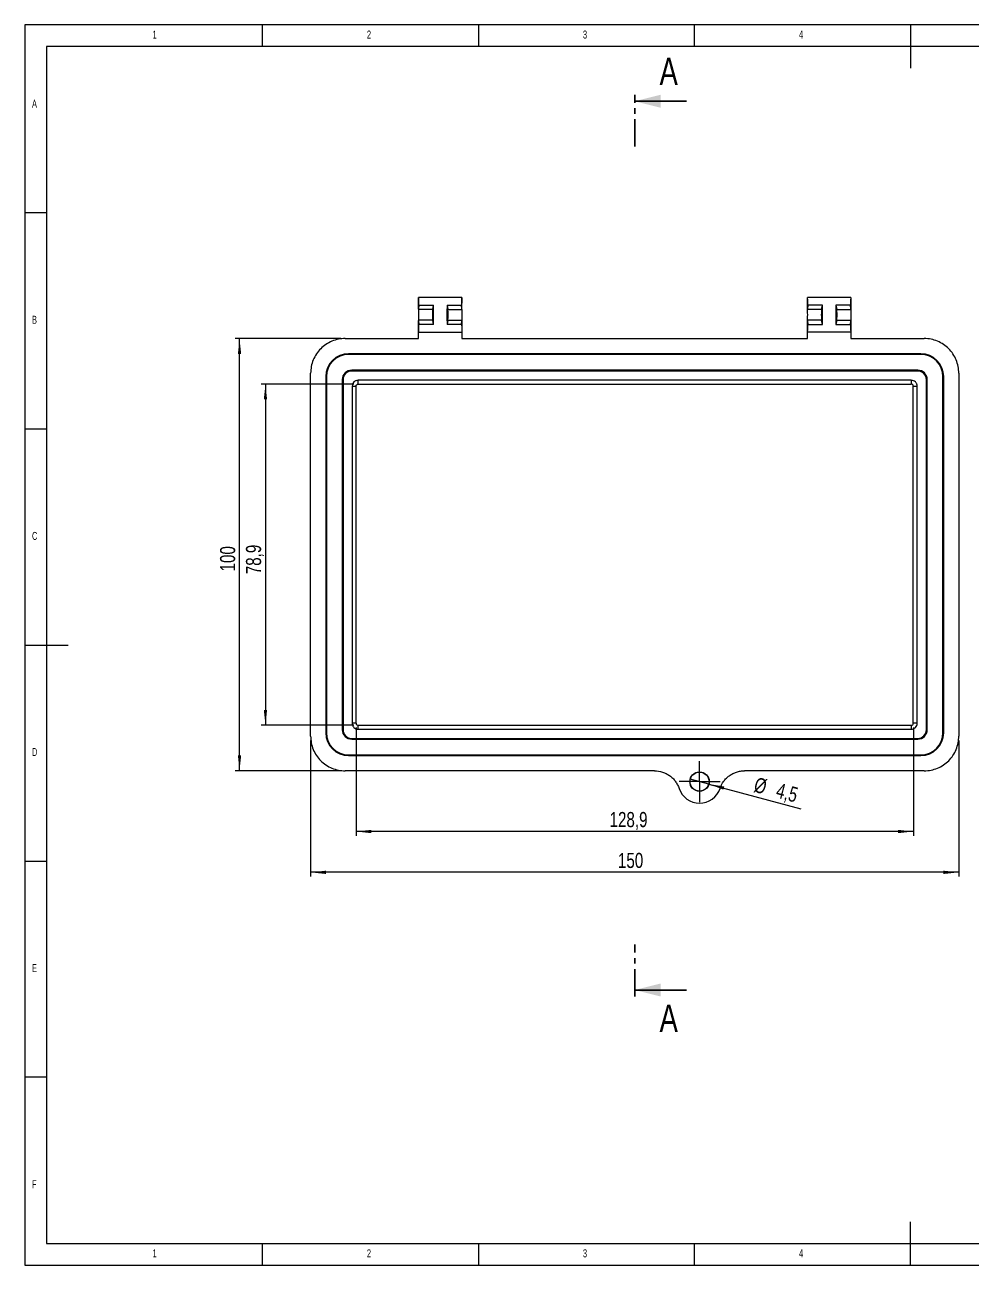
# Model space of a CAD drawing. Header units: millimetres. Extents: x 5 to 415, y 5 to 292.
# Drawn here: x 5 to 224.5, y 5 to 292 of the extents above; entities that cross this region are included whole.
import ezdxf

# ---------------------------------------------------------------- set-up
doc = ezdxf.new("R2010")
doc.units = ezdxf.units.MM
doc.linetypes.add('CENTER', pattern=[10.16, 6.35, -1.27, 1.27, -1.27])
doc.layers.add('LAYER_1', color=179, linetype='Continuous', lineweight=25)
doc.styles.add('SLDTEXTSTYLE1', font='TXT', dxfattribs={"width": 0.605})
doc.styles.add('SLDTEXTSTYLE3', font='TXT', dxfattribs={"width": 0.75})
doc.dimstyles.new('SLDDIMSTYLE0', dxfattribs={"dimtxt": 3.5, "dimasz": 3.556, "dimexe": 0, "dimexo": 0.0625, "dimgap": 0.875, "dimtad": 1, "dimrnd": 1e-09, "dimzin": 12, "dimdsep": 46, "dimtxsty": 'SLDTEXTSTYLE3', "dimsah": 1, "dimcen": 0.09, "dimadec": 0, "dimazin": 3, "dimtfac": 1, "dimtofl": 0, "dimtmove": 0, "dimatfit": 3, "dimfxl": 1, "dimfrac": 2, "dimtolj": 1, "dimtzin": 12, "dimarcsym": 0})
doc.dimstyles.new('SLDDIMSTYLE1', dxfattribs={"dimtxt": 3.5, "dimasz": 3.556, "dimexe": 0, "dimexo": 0.0625, "dimgap": 0.875, "dimtad": 1, "dimdec": 1, "dimrnd": 1e-09, "dimzin": 12, "dimdsep": 46, "dimtxsty": 'SLDTEXTSTYLE3', "dimsah": 1, "dimcen": 0.09, "dimadec": 0, "dimazin": 3, "dimtfac": 1, "dimtdec": 1, "dimtofl": 0, "dimtmove": 0, "dimatfit": 3, "dimfxl": 1, "dimfrac": 2, "dimtolj": 1, "dimtzin": 12, "dimarcsym": 0})
doc.dimstyles.new('SLDDIMSTYLE2', dxfattribs={"dimtxt": 3.5, "dimasz": 3.556, "dimexe": 0, "dimexo": 0.0625, "dimgap": 0.875, "dimtad": 1, "dimrnd": 1e-09, "dimzin": 12, "dimdsep": 46, "dimtxsty": 'SLDTEXTSTYLE3', "dimblk1": 'NONE', "dimsah": 1, "dimcen": 0, "dimadec": 0, "dimazin": 3, "dimtfac": 1, "dimtmove": 0, "dimatfit": 3, "dimldrblk": 'NONE', "dimfxl": 1, "dimfrac": 2, "dimtolj": 1, "dimtzin": 12, "dimarcsym": 0})

# ---------------------------------------------------------------- blocks, each defined once
blk = doc.blocks.new('_D')
at = {"layer": 'LAYER_1'}
for p, q in [((71.14, 126.39), (71.14, 94.9)), ((221.14, 126.39), (221.14, 94.9)), ((221.14, 95.9), (71.14, 95.9))]:
    blk.add_line(p, q, dxfattribs=at)
for points in [[(71.14, 95.9), (74.7, 95.52), (74.7, 96.28)], [(221.14, 95.9), (217.59, 96.28), (217.59, 95.52)]]:
    blk.add_solid(points, dxfattribs=at)
at = {"layer": 'LAYER_1', "insert": (142.26, 100.41), "char_height": 3.5, "attachment_point": 1, "style": 'SLDTEXTSTYLE3'}
blk.add_mtext('150', dxfattribs=at)
blk = doc.blocks.new('_D_1')
at = {"layer": 'LAYER_1'}
for p, q in [((78.13, 219.4), (53.69, 219.4)), ((54.69, 119.4), (54.69, 219.4)), ((78.13, 119.4), (53.69, 119.4))]:
    blk.add_line(p, q, dxfattribs=at)
for points in [[(54.69, 219.4), (54.31, 215.84), (55.07, 215.84)], [(54.69, 119.4), (55.07, 122.95), (54.31, 122.95)]]:
    blk.add_solid(points, dxfattribs=at)
at = {"layer": 'LAYER_1', "insert": (50.18, 165.52), "char_height": 3.5, "attachment_point": 1, "rotation": 90, "style": 'SLDTEXTSTYLE3'}
blk.add_mtext('100', dxfattribs=at)
blk = doc.blocks.new('_D_2')
at = {"layer": 'LAYER_1'}
for p, q in [((81.67, 129.39), (81.67, 104.35)), ((210.62, 129.39), (210.62, 104.35)), ((210.62, 105.35), (81.67, 105.35))]:
    blk.add_line(p, q, dxfattribs=at)
for points in [[(81.67, 105.35), (85.23, 104.96), (85.23, 105.73)], [(210.62, 105.35), (207.06, 105.73), (207.06, 104.96)]]:
    blk.add_solid(points, dxfattribs=at)
at = {"layer": 'LAYER_1', "insert": (140.32, 109.86), "char_height": 3.5, "attachment_point": 1, "style": 'SLDTEXTSTYLE3'}
blk.add_mtext('128,9', dxfattribs=at)
blk = doc.blocks.new('_D_3')
at = {"layer": 'LAYER_1'}
for p, q in [((81.14, 208.87), (59.69, 208.87)), ((60.69, 208.87), (60.69, 129.92)), ((81.14, 129.92), (59.69, 129.92))]:
    blk.add_line(p, q, dxfattribs=at)
for points in [[(60.69, 208.87), (60.31, 205.31), (61.07, 205.31)], [(60.69, 129.92), (61.07, 133.48), (60.31, 133.48)]]:
    blk.add_solid(points, dxfattribs=at)
at = {"layer": 'LAYER_1', "insert": (56.18, 164.87), "char_height": 3.5, "attachment_point": 1, "rotation": 90, "style": 'SLDTEXTSTYLE3'}
blk.add_mtext('78,9', dxfattribs=at)
blk = doc.blocks.new('_D_4')
at = {"layer": 'LAYER_1'}
for q in [(158.97, 117.48), (184.57, 110.62)]:
    blk.add_line((163.32, 116.31), q, dxfattribs=at)
blk.add_solid([(163.32, 116.31), (166.65, 115.03), (166.85, 115.76)], dxfattribs=at)
at = {"layer": 'LAYER_1', "char_height": 3.5, "attachment_point": 1, "rotation": 345, "style": 'SLDTEXTSTYLE3'}
for s, insert in [('%%c', (174.38, 117.99)), ('4,5', (179.5, 116.67))]:
    blk.add_mtext(s, dxfattribs=dict(at, insert=insert))
blk = doc.blocks.new('_None')
blk = doc.blocks.new('SW_CENTERMARKSYMBOL_0')
at = {"layer": 'LAYER_1', "color": 0}
for p, q in [((0, 2.5), (0, 4.75)), ((-2.5, 0), (-4.75, 0)), ((0, 0), (-2.5, 0)), ((0, 0), (0, 2.5)), ((0, 0), (0, -2.5)), ((0, 0), (2.5, 0)), ((2.5, 0), (4.75, 0)), ((0, -2.5), (0, -4.75))]:
    blk.add_line(p, q, dxfattribs=at)

msp = doc.modelspace()

# ---------------------------------------------------------------- linework, layer by layer
at = {"color": 7, "linetype": 'CENTER', "lineweight": 35}
for p, q in [((146.144, 263.807), (146.144, 275.807)), ((146.144, 67.173), (146.144, 79.179))]:
    msp.add_line(p, q, dxfattribs=at)
at = {"color": 7, "linetype": 'Continuous', "lineweight": 35}
for p, q in [((158.144, 274.307), (146.144, 274.307)), ((158.144, 68.673), (146.144, 68.673))]:
    msp.add_line(p, q, dxfattribs=at)
at = {"color": 7, "linetype": 'Continuous', "lineweight": 25}
for p, q in [((106.144, 228.897), (96.144, 228.897)), ((96.144, 226.242), (96.144, 228.897)), ((96.202, 227.131), (96.144, 226.242)), ((96.202, 227.131), (99.567, 227.131)), ((99.394, 226.242), (99.567, 227.131)), ((102.72, 227.131), (102.894, 226.242)), ((102.72, 227.131), (106.086, 227.131)), ((106.144, 226.242), (106.086, 227.131)), ((106.144, 226.242), (106.144, 228.897)), ((196.144, 228.897), (186.144, 228.897)), ((186.144, 226.242), (186.144, 228.897)), ((186.202, 227.131), (186.144, 226.242)), ((189.567, 227.131), (186.202, 227.131)), ((189.394, 226.242), (189.567, 227.131)), ((192.72, 227.131), (192.894, 226.242)), ((196.086, 227.131), (192.72, 227.131)), ((196.144, 226.242), (196.086, 227.131)), ((196.144, 228.897), (196.144, 226.242)), ((96.144, 226.242), (96.149, 226.152)), ((99.376, 226.152), (96.149, 226.152)), ((99.376, 226.152), (99.394, 226.242)), ((99.411, 226.152), (99.394, 226.242)), ((102.876, 226.152), (102.894, 226.242)), ((102.911, 226.152), (102.894, 226.242)), ((102.911, 226.152), (106.138, 226.152)), ((106.138, 226.152), (106.144, 226.242)), ((186.144, 226.242), (186.149, 226.152)), ((189.376, 226.152), (186.149, 226.152)), ((189.376, 226.152), (189.394, 226.242)), ((189.411, 226.152), (189.394, 226.242)), ((192.876, 226.152), (192.894, 226.242)), ((192.911, 226.152), (192.894, 226.242)), ((192.911, 226.152), (196.138, 226.152)), ((196.138, 226.152), (196.144, 226.242)), ((96.149, 223.641), (96.144, 223.551)), ((96.144, 223.551), (96.202, 222.662)), ((96.144, 220.897), (96.144, 223.551)), ((99.376, 223.641), (96.149, 223.641)), ((99.567, 222.662), (96.202, 222.662)), ((99.394, 223.551), (99.376, 223.641)), ((99.394, 223.551), (99.411, 223.641)), ((99.567, 222.662), (99.394, 223.551)), ((102.894, 223.551), (102.72, 222.662)), ((106.086, 222.662), (102.72, 222.662)), ((102.894, 223.551), (102.876, 223.641)), ((102.911, 223.641), (102.894, 223.551)), ((102.911, 223.641), (106.138, 223.641)), ((106.086, 222.662), (106.144, 223.551)), ((106.144, 223.551), (106.138, 223.641)), ((106.144, 223.551), (106.144, 220.897)), ((186.149, 223.641), (186.144, 223.551)), ((186.144, 223.551), (186.202, 222.662)), ((186.144, 220.897), (186.144, 223.551)), ((189.376, 223.641), (186.149, 223.641)), ((186.202, 222.662), (189.567, 222.662)), ((189.394, 223.551), (189.376, 223.641)), ((189.394, 223.551), (189.411, 223.641)), ((189.567, 222.662), (189.394, 223.551)), ((192.894, 223.551), (192.72, 222.662)), ((192.72, 222.662), (196.086, 222.662)), ((192.894, 223.551), (192.876, 223.641)), ((192.911, 223.641), (192.894, 223.551)), ((192.911, 223.641), (196.138, 223.641)), ((196.086, 222.662), (196.144, 223.551)), ((196.144, 223.551), (196.138, 223.641)), ((196.144, 223.551), (196.144, 220.897)), ((79.133, 219.397), (96.144, 219.397)), ((96.144, 220.897), (106.144, 220.897)), ((96.144, 219.397), (96.144, 220.897)), ((106.144, 220.897), (106.144, 219.397)), ((106.144, 219.397), (186.144, 219.397)), ((196.144, 220.897), (186.144, 220.897)), ((186.144, 219.397), (186.144, 220.897)), ((196.144, 220.897), (196.144, 219.397)), ((196.144, 219.397), (213.155, 219.397)), ((212.344, 215.897), (79.944, 215.897)), ((79.944, 215.713), (79.944, 215.897)), ((212.344, 215.713), (79.944, 215.713)), ((212.344, 215.713), (212.344, 215.897)), ((71.144, 127.386), (71.144, 211.408)), ((74.644, 210.597), (74.644, 128.197)), ((74.827, 210.597), (74.644, 210.597)), ((74.827, 210.597), (74.827, 128.197)), ((78.46, 209.897), (78.46, 128.897)), ((78.46, 209.897), (78.644, 209.897)), ((78.644, 209.897), (78.644, 128.897)), ((80.644, 212.08), (80.644, 211.897)), ((211.644, 212.08), (80.644, 212.08)), ((211.644, 211.897), (80.644, 211.897)), ((82.138, 208.868), (82.138, 209.759)), ((210.149, 209.759), (82.138, 209.759)), ((210.149, 209.759), (210.149, 208.868)), ((211.644, 212.08), (211.644, 211.897)), ((213.827, 209.897), (213.644, 209.897)), ((213.644, 128.897), (213.644, 209.897)), ((213.827, 128.897), (213.827, 209.897)), ((217.46, 210.597), (217.644, 210.597)), ((217.46, 128.197), (217.46, 210.597)), ((217.644, 128.197), (217.644, 210.597)), ((221.144, 211.408), (221.144, 127.386)), ((80.781, 208.402), (81.672, 208.402)), ((80.781, 208.402), (80.781, 130.391)), ((81.672, 130.391), (81.672, 208.402)), ((82.138, 208.868), (210.149, 208.868)), ((210.615, 208.402), (211.506, 208.402)), ((210.615, 130.391), (210.615, 208.402)), ((211.506, 130.391), (211.506, 208.402)), ((81.672, 130.391), (80.781, 130.391)), ((82.138, 129.925), (210.149, 129.925)), ((82.138, 129.034), (82.138, 129.925)), ((210.149, 129.925), (210.149, 129.034)), ((211.506, 130.391), (210.615, 130.391)), ((74.827, 128.197), (74.644, 128.197)), ((78.46, 128.897), (78.644, 128.897)), ((80.644, 126.897), (211.644, 126.897)), ((80.644, 126.713), (80.644, 126.897)), ((80.644, 126.713), (211.644, 126.713)), ((82.138, 129.034), (210.149, 129.034)), ((211.644, 126.713), (211.644, 126.897)), ((213.827, 128.897), (213.644, 128.897)), ((217.46, 128.197), (217.644, 128.197)), ((79.944, 123.08), (79.944, 122.897)), ((79.944, 123.08), (212.344, 123.08)), ((79.944, 122.897), (212.344, 122.897)), ((212.344, 123.08), (212.344, 122.897)), ((150.721, 119.397), (79.133, 119.397)), ((213.155, 119.397), (171.566, 119.397))]:
    msp.add_line(p, q, dxfattribs=at)
for radius in [2.25, 2.198]:
    msp.add_circle((161.144, 116.897), radius, dxfattribs=at)
for centre, radius, start, end in [((79.944, 210.597), 5.3, 90, 180), ((79.944, 210.597), 5.117, 90, 180), ((212.344, 210.597), 5.3, 0, 90), ((212.344, 210.597), 5.117, 0, 90), ((80.644, 209.897), 2.183, 90, 180), ((80.644, 209.897), 2, 90, 180), ((211.644, 209.897), 2.183, 0, 90), ((211.644, 209.897), 2, 0, 90), ((79.944, 128.197), 5.3, 180, 270), ((79.944, 128.197), 5.117, 180, 270), ((80.644, 128.897), 2.183, 180, 270), ((80.644, 128.897), 2, 180, 270), ((211.644, 128.897), 2, 270, 0), ((211.644, 128.897), 2.183, 270, 0), ((212.344, 128.197), 5.3, 270, 0), ((212.344, 128.197), 5.117, 270, 0), ((161.144, 116.897), 5, 198.52218, 341.47782)]:
    msp.add_arc(centre, radius, start, end, dxfattribs=at)
for centre, major_axis, ratio, start_param, end_param in [((96.144, 224.897), (0, 4), 0.0174551, 5.3052001, 6.2831853), ((99.394, 224.897), (0, 4), 0.0524078, 4.1195779, 5.3052001), ((102.894, 224.897), (0, 4), 0.0524078, 0.9779852, 2.1636074), ((106.144, 224.897), (0, 4), 0.0174551, 0, 0.9779852), ((186.144, 224.897), (0, 4), 0.0174551, 5.3052001, 6.2831853), ((189.394, 224.897), (0, 4), 0.0524078, 4.1195779, 5.3052001), ((192.894, 224.897), (0, 4), 0.0524078, 0.9779852, 2.1636074), ((196.144, 224.897), (0, 4), 0.0174551, 0, 0.9779852), ((96.144, 224.897), (0, 1.3), 0.0174551, 3.403392, 6.0213859), ((99.394, 224.897), (0, 1.3), 0.0524078, 0.2617994, 2.8797933), ((99.394, 224.897), (0, 1.3), 0.0524078, 3.403392, 6.0213859), ((102.894, 224.897), (0, 1.3), 0.0524078, 0.2617994, 2.8797933), ((102.894, 224.897), (0, 1.3), 0.0524078, 3.403392, 6.0213859), ((106.144, 224.897), (0, 1.3), 0.0174551, 0.2617994, 2.8797933), ((186.144, 224.897), (0, 1.3), 0.0174551, 3.403392, 6.0213859), ((189.394, 224.897), (0, 1.3), 0.0524078, 0.2617994, 2.8797933), ((189.394, 224.897), (0, 1.3), 0.0524078, 3.403392, 6.0213859), ((192.894, 224.897), (0, 1.3), 0.0524078, 0.2617994, 2.8797933), ((192.894, 224.897), (0, 1.3), 0.0524078, 3.403392, 6.0213859), ((196.144, 224.897), (0, 1.3), 0.0174551, 0.2617994, 2.8797933), ((96.144, 224.897), (0, 4), 0.0174551, 3.1415927, 4.1195779), ((106.144, 224.897), (0, 4), 0.0174551, 2.1636074, 3.1415927), ((186.144, 224.897), (0, 4), 0.0174551, 3.1415927, 4.1195779), ((196.144, 224.897), (0, 4), 0.0174551, 2.1636074, 3.1415927)]:
    msp.add_ellipse(centre, major_axis=major_axis, ratio=ratio, start_param=start_param, end_param=end_param, dxfattribs=at)
for points, knots in [([(79.133, 219.397), (78.086, 219.397), (77.04, 219.189), (75.107, 218.389), (74.221, 217.797), (72.743, 216.319), (72.151, 215.433), (71.351, 213.5), (71.144, 212.455), (71.144, 211.408)], [5.4991567, 5.4991567, 5.4991567, 5.4991567, 5.891171, 5.891171, 6.2831853, 6.2831853, 6.6751996, 6.6751996, 7.0672139, 7.0672139, 7.0672139, 7.0672139]), ([(221.144, 211.408), (221.144, 212.455), (220.936, 213.5), (220.136, 215.433), (219.544, 216.319), (218.066, 217.797), (217.18, 218.389), (215.247, 219.189), (214.202, 219.397), (213.155, 219.397)], [5.4991567, 5.4991567, 5.4991567, 5.4991567, 5.891171, 5.891171, 6.2831853, 6.2831853, 6.6751996, 6.6751996, 7.0672139, 7.0672139, 7.0672139, 7.0672139]), ([(82.138, 209.759), (81.959, 209.759), (81.783, 209.724), (81.536, 209.622), (81.458, 209.581), (81.31, 209.482), (81.24, 209.425), (81.053, 209.237), (80.952, 209.086), (80.817, 208.759), (80.781, 208.581), (80.781, 208.402)], [0, 0, 0, 0, 0.25, 0.25, 0.375, 0.375, 0.5, 0.5, 0.75, 0.75, 1, 1, 1, 1]), ([(211.506, 208.402), (211.506, 208.491), (211.498, 208.579), (211.463, 208.753), (211.437, 208.84), (211.37, 209.004), (211.328, 209.082), (211.229, 209.229), (211.172, 209.3), (210.984, 209.488), (210.832, 209.589), (210.504, 209.724), (210.325, 209.759), (210.149, 209.759)], [0, 0, 0, 0, 0.125, 0.125, 0.25, 0.25, 0.375, 0.375, 0.5, 0.5, 0.75, 0.75, 1, 1, 1, 1]), ([(81.672, 208.402), (81.672, 208.526), (81.722, 208.647), (81.894, 208.819), (82.015, 208.868), (82.138, 208.868)], [0, 0, 0, 0, 0.5, 0.5, 1, 1, 1, 1]), ([(210.615, 208.402), (210.615, 208.526), (210.565, 208.647), (210.393, 208.819), (210.272, 208.868), (210.149, 208.868)], [0, 0, 0, 0, 0.5, 0.5, 1, 1, 1, 1]), ([(80.781, 130.391), (80.781, 130.302), (80.79, 130.214), (80.824, 130.04), (80.85, 129.953), (80.918, 129.789), (80.959, 129.711), (81.058, 129.564), (81.115, 129.493), (81.303, 129.305), (81.455, 129.204), (81.783, 129.069), (81.962, 129.034), (82.138, 129.034)], [0, 0, 0, 0, 0.125, 0.125, 0.25, 0.25, 0.375, 0.375, 0.5, 0.5, 0.75, 0.75, 1, 1, 1, 1]), ([(81.672, 130.391), (81.672, 130.268), (81.722, 130.147), (81.894, 129.975), (82.015, 129.925), (82.138, 129.925)], [0, 0, 0, 0, 0.5, 0.5, 1, 1, 1, 1]), ([(210.149, 129.925), (210.273, 129.925), (210.394, 129.975), (210.566, 130.147), (210.615, 130.268), (210.615, 130.391)], [0, 0, 0, 0, 0.5, 0.5, 1, 1, 1, 1]), ([(210.149, 129.034), (210.238, 129.034), (210.326, 129.043), (210.5, 129.077), (210.587, 129.103), (210.751, 129.171), (210.829, 129.212), (210.976, 129.311), (211.047, 129.368), (211.235, 129.556), (211.336, 129.708), (211.471, 130.036), (211.506, 130.215), (211.506, 130.391)], [0, 0, 0, 0, 0.125, 0.125, 0.25, 0.25, 0.375, 0.375, 0.5, 0.5, 0.75, 0.75, 1, 1, 1, 1]), ([(71.144, 127.386), (71.144, 126.339), (71.351, 125.293), (72.151, 123.36), (72.743, 122.474), (74.221, 120.996), (75.107, 120.404), (77.04, 119.604), (78.086, 119.397), (79.133, 119.397)], [5.4991567, 5.4991567, 5.4991567, 5.4991567, 5.891171, 5.891171, 6.2831853, 6.2831853, 6.6751996, 6.6751996, 7.0672139, 7.0672139, 7.0672139, 7.0672139]), ([(213.155, 119.397), (214.202, 119.397), (215.247, 119.604), (217.18, 120.404), (218.066, 120.996), (219.544, 122.474), (220.136, 123.36), (220.936, 125.293), (221.144, 126.339), (221.144, 127.386)], [5.4991567, 5.4991567, 5.4991567, 5.4991567, 5.891171, 5.891171, 6.2831853, 6.2831853, 6.6751996, 6.6751996, 7.0672139, 7.0672139, 7.0672139, 7.0672139]), ([(150.721, 119.397), (151.35, 119.397), (151.961, 119.3), (152.855, 119.013), (153.145, 118.894), (153.699, 118.614), (153.964, 118.454), (154.47, 118.09), (154.711, 117.886), (155.153, 117.45), (155.356, 117.216), (155.725, 116.715), (155.893, 116.447), (156.181, 115.893), (156.303, 115.606), (156.403, 115.308)], [0, 0, 0, 0, 0.25, 0.25, 0.375, 0.375, 0.5, 0.5, 0.625, 0.625, 0.75, 0.75, 0.875, 0.875, 1, 1, 1, 1]), ([(165.885, 115.308), (166.084, 115.904), (166.37, 116.454), (166.926, 117.21), (167.132, 117.447), (167.572, 117.883), (167.809, 118.083), (168.315, 118.448), (168.584, 118.612), (169.138, 118.892), (169.425, 119.01), (170.017, 119.201), (170.324, 119.275), (170.941, 119.372), (171.252, 119.397), (171.566, 119.397)], [0, 0, 0, 0, 0.25, 0.25, 0.375, 0.375, 0.5, 0.5, 0.625, 0.625, 0.75, 0.75, 0.875, 0.875, 1, 1, 1, 1])]:
    msp.add_open_spline(points, degree=3, knots=knots, dxfattribs=at)
at = {"color": 7, "linetype": 'Continuous', "lineweight": 35}
for points in [[(146.144, 274.307), (152.144, 272.807), (152.144, 275.807)], [(146.144, 68.673), (152.144, 67.173), (152.144, 70.173)]]:
    msp.add_solid(points, dxfattribs=at)
at = {"layer": 'LAYER_1'}
for p, q in [((414.595, 292), (5, 292)), ((5, 292), (5, 5)), ((60, 287), (60, 292)), ((110, 292), (110, 287)), ((160, 287), (160, 292)), ((210, 292), (210, 282)), ((410, 287), (10, 287)), ((10, 287), (10, 10)), ((10, 248.5), (5, 248.5)), ((5, 198.5), (10, 198.5)), ((5, 148.5), (15, 148.5)), ((5, 98.5), (10, 98.5)), ((10, 48.5), (5, 48.5)), ((210, 5), (210, 15)), ((10, 10), (227.8, 10)), ((60, 5), (60, 10)), ((110, 10), (110, 5)), ((160, 5), (160, 10)), ((5, 5), (414.595, 5))]:
    msp.add_line(p, q, dxfattribs=at)

# ---------------------------------------------------------------- block references
msp.add_blockref('SW_CENTERMARKSYMBOL_0', (161.144, 116.897), dxfattribs=at)

# ---------------------------------------------------------------- texts
at = {"color": 7, "linetype": 'Continuous', "lineweight": 0, "char_height": 1.852, "attachment_point": 1, "style": 'SLDTEXTSTYLE1'}
for s, insert in [('1', (34.583, 290.668)), ('2', (84.167, 290.668)), ('3', (134.167, 290.668)), ('4', (184.167, 290.668)), ('A', (6.667, 274.668)), ('B', (6.667, 224.668)), ('C', (6.667, 174.668)), ('D', (6.667, 124.668)), ('E', (6.667, 74.668)), ('F', (6.667, 24.668)), ('1', (34.583, 8.668)), ('2', (84.167, 8.668)), ('3', (134.167, 8.668)), ('4', (184.167, 8.668))]:
    msp.add_mtext(s, dxfattribs=dict(at, insert=insert))
at = {"color": 7, "linetype": 'Continuous', "char_height": 6.35, "attachment_point": 1, "style": 'SLDTEXTSTYLE3'}
for insert in [(151.882, 284.39), (151.882, 65.316)]:
    msp.add_mtext('A', dxfattribs=dict(at, insert=insert))

# ---------------------------------------------------------------- dimensions: what is measured, and where the dimension line sits
at = {"layer": 'LAYER_1'}
for base, p1, p2, dimstyle, picture, middle in [((54.692, 219.397), (79.133, 119.397), (79.133, 219.397), 'SLDDIMSTYLE0', '_D_1', (54.692, 169.397)), ((60.692, 129.925), (82.138, 208.868), (82.138, 129.925), 'SLDDIMSTYLE1', '_D_3', (60.692, 169.397))]:
    dim = msp.add_linear_dim(base=base, p1=p1, p2=p2, angle=90, dimstyle=dimstyle, dxfattribs=at)
    dim.commit()
    dim.dimension.update_dxf_attribs({"geometry": picture, "text_midpoint": middle, "dimtype": 160})
for base, p1, p2, dimstyle, picture, middle in [((81.672, 105.345), (210.615, 130.391), (81.672, 130.391), 'SLDDIMSTYLE1', '_D_2', (146.144, 105.345)), ((71.144, 95.897), (221.144, 127.386), (71.144, 127.386), 'SLDDIMSTYLE0', '_D', (146.144, 95.897))]:
    dim = msp.add_linear_dim(base=base, p1=p1, p2=p2, dimstyle=dimstyle, dxfattribs=at)
    dim.commit()
    dim.dimension.update_dxf_attribs({"geometry": picture, "text_midpoint": middle, "dimtype": 160})
dim = msp.add_diameter_dim_2p(p1=(158.97, 117.479), p2=(163.317, 116.314), dimstyle='SLDDIMSTYLE2', dxfattribs=at)
dim.commit()
dim.dimension.update_dxf_attribs({"geometry": '_D_4', "text_midpoint": (179.097, 112.086), "dimtype": 163})

doc.saveas('drawing.dxf')
